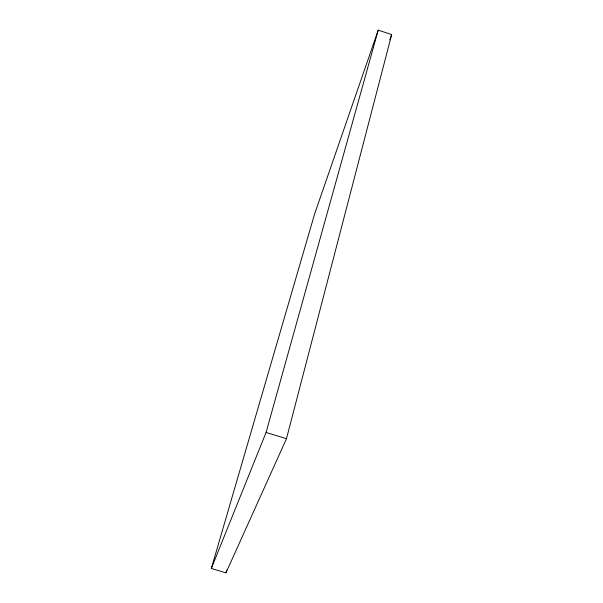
<?xml version="1.0" encoding="UTF-8"?>
<svg xmlns="http://www.w3.org/2000/svg" width="603" height="603" viewBox="0 0 603 603"><rect width="100%" height="100%" fill="white"/><g stroke="black" fill="none" stroke-linecap="round" stroke-linejoin="round"><path stroke-width="0.9" d="M286.478 438.698L391.686 34.575L378.217 30.15L314.645 213.884L211.314 568.478L225.959 572.85L286.478 438.698L266.074 432.449L211.314 568.478M225.959 572.85L226.72 570.129M266.074 432.449L378.217 30.15M389.764 39.873L391.686 34.575"/></g></svg>
